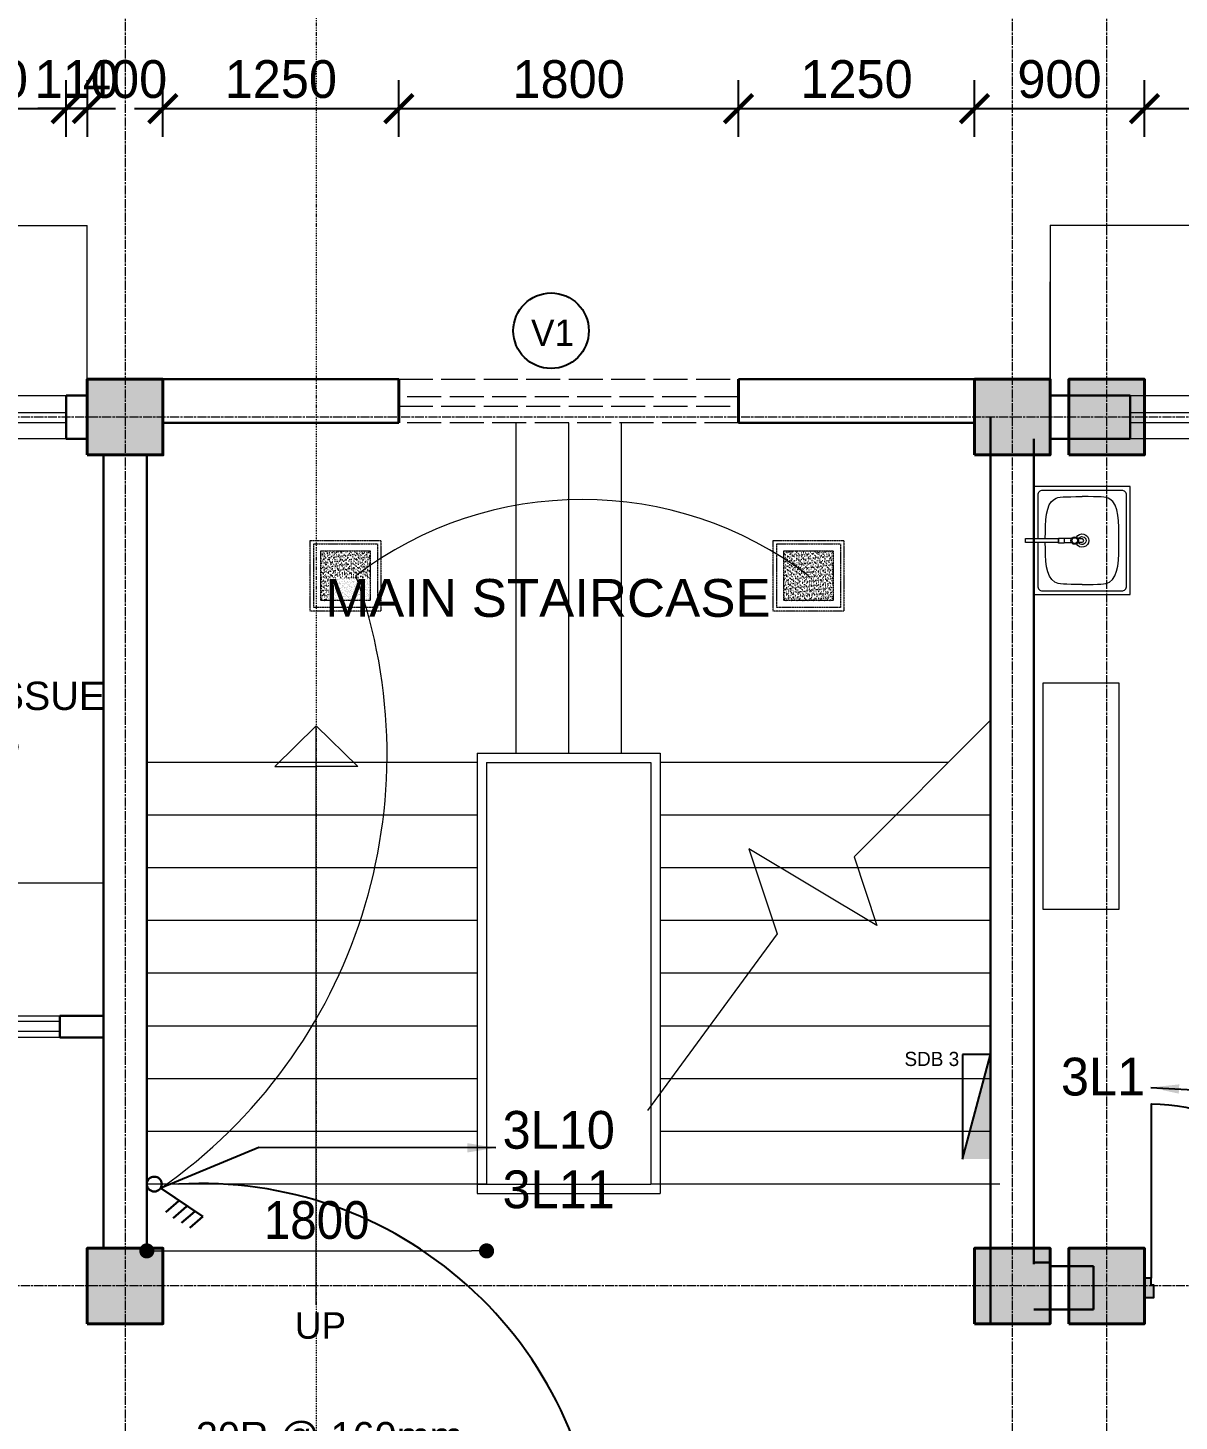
# Model space of a CAD drawing. Header units: inches. Extents: x -3071 to 2534411, y -17796 to 388172.
# Drawn here: x 1744485 to 1750585, y 363535 to 370911 of the extents above; entities that cross this region are included whole.
import ezdxf
from ezdxf.enums import TextEntityAlignment as Align

# ---------------------------------------------------------------- set-up
doc = ezdxf.new("R2010")
doc.units = ezdxf.units.IN
doc.header["$MEASUREMENT"] = 0
for name, pattern in [('ACAD_ISO08W100', [36, 24, -3, 6, -3]), ('CENTER', [2, 1.25, -0.25, 0.25, -0.25]), ('DASHDOT2', [12.7, 6.35, -3.175, 0, -3.175]), ('DASHED', [0.75, 0.5, -0.25]), ('Hidden', [15, 12, -3])]:
    doc.linetypes.add(name, pattern=pattern)
for name, color, linetype, lineweight in [('001-Archi- door window elevation', 92, 'Continuous', 25), ('001-Archi-Opening Tags', 14, 'Continuous', 25), ('002-Archi- Opening', 90, 'Continuous', 25), ('4 DB BOXES', 3, 'Continuous', 25), ('5 DB BOXES', 3, 'Continuous', 25), ('A .09 overhang', 1, 'Continuous', 9), ('A .4 col', 5, 'Continuous', 40), ('A 0.05 hatch', 252, 'Continuous', 5), ('A 0.09 Furniture', 30, 'Continuous', 5), ('A 0.13 dw', 3, 'Continuous', 13), ('A 0.13 IND DIM', 240, 'Continuous', 13), ('A 0.13 sanitary', 8, 'Continuous', 13), ('A 0.40 wall', 160, 'Continuous', 40), ('cen', 50, 'ACAD_ISO08W100', 5), ('DIM', 161, 'Continuous', 15), ('dotted line', 1, 'DASHED', 9), ('p1 walls stone outline', 4, 'Continuous', 30), ('section', 6, 'DASHDOT2', 20), ('Switches', 173, 'Continuous', 15), ('text', 7, 'Continuous', 25)]:
    doc.layers.add(name, color=color, linetype=linetype, lineweight=lineweight)
for name, color, linetype in [('1 x 4 recessed', 80, 'CENTER'), ('2 x 11 recessed', 60, 'CENTER'), ('ceilling fan', 3, 'Continuous'), ('Wires', 1, 'Continuous')]:
    doc.layers.add(name, color=color, linetype=linetype)
doc.styles.add('AERIAL', font='arial.ttf', dxfattribs={"height": 10})
doc.styles.add('Archi 100', font='GOTHIC.TTF', dxfattribs={"height": 200})
doc.styles.add('ARIAL', font='arial.ttf', dxfattribs={"width": 0.9})
doc.styles.add('CG', font='GOTHIC.TTF', dxfattribs={"height": 40})
doc.dimstyles.new('Archi 100', dxfattribs={"dimtxt": 200, "dimasz": 150, "dimexe": 150, "dimexo": 300, "dimgap": 50, "dimtad": 1, "dimdec": 0, "dimrnd": 5, "dimzin": 0, "dimdsep": 46, "dimtxsty": 'Archi 100', "dimblk": 'ARCHTICK', "dimcen": 0.09, "dimdle": 150, "dimclrd": 256, "dimclre": 256, "dimclrt": 256, "dimadec": 0, "dimazin": 0, "dimtfac": 1, "dimtdec": 0, "dimtix": 1, "dimtofl": 0, "dimtmove": 0, "dimatfit": 3, "dimfxl": 150, "dimfxlon": 1, "dimtolj": 1, "dimtzin": 0, "dimlwd": -1, "dimlwe": -1, "dimarcsym": 0})
doc.dimstyles.new('el to el 200', dxfattribs={"dimtxt": 200, "dimasz": 80, "dimexe": 150, "dimexo": 150, "dimgap": 60, "dimtad": 1, "dimdec": 1, "dimlfac": -1, "dimrnd": 1, "dimdsep": 46, "dimtxsty": 'ARIAL', "dimblk": 'DOT', "dimcen": 1, "dimdle": 25, "dimse1": 1, "dimse2": 1, "dimclrd": 256, "dimclre": 256, "dimclrt": 256, "dimadec": 0, "dimazin": 0, "dimtfac": 1, "dimtdec": 1, "dimtix": 1, "dimtmove": 1, "dimatfit": 0, "dimfxl": 400, "dimfxlon": 1, "dimlwd": 9, "dimlwe": 9, "dimarcsym": 0})

# ---------------------------------------------------------------- blocks, each defined once
blk = doc.blocks.new('VENT 1800')
at = {"layer": 'A 0.13 dw', "linetype": 'Hidden', "ltscale": 15}
for p, q in [((165850.2, 199350.7), (167650.1, 199350.7)), ((167650.1, 199257.9), (165850.2, 199257.9)), ((165850.2, 199207.9), (167650.1, 199207.9)), ((167650.1, 199120.7), (165850.2, 199120.7))]:
    blk.add_line(p, q, dxfattribs=at)
at = {"layer": 'A 0.40 wall', "ltscale": 15}
for p, q in [((165850.2, 199120.7), (165850.2, 199350.7)), ((167650.1, 199350.7), (167650.1, 199120.7)), ((165850.2, 199257.9), (165850.2, 199207.9)), ((167650.1, 199207.9), (167650.1, 199257.9))]:
    blk.add_line(p, q, dxfattribs=at)
blk = doc.blocks.new('W2')
at = {"layer": 'A 0.13 dw'}
for points in [[(143910.2, 195588.6), (143910.2, 195358.6), (142110.3, 195358.6), (142110.3, 195588.6)], [(142110.3, 195445.8), (143910.2, 195445.8), (143910.2, 195495.8), (142110.3, 195495.8)]]:
    blk.add_lwpolyline(points, close=True, dxfattribs=at)
blk = doc.blocks.new('_Dot')
at = {"color": 0, "linetype": 'ByBlock', "lineweight": -2}
blk.add_line((-0.5, 0), (-1, 0), dxfattribs=at)
at = {"color": 0, "linetype": 'ByBlock', "const_width": 0.5}
blk.add_lwpolyline([(-0.25, 0, 1), (0.25, 0, 1)], format="xyb", close=True, dxfattribs=at)
blk = doc.blocks.new('*D716')
at = {"layer": 'Defpoints', "color": 0, "ltscale": 20, "transparency": 16777216}
for p in [(1745115.5, 364789.4), (1746915.5, 364789.4), (1746915.5, 364435.9)]:
    blk.add_point(p, dxfattribs=at)
at = {"layer": 'DIM', "lineweight": 9, "ltscale": 20, "transparency": 16777216}
blk.add_line((1745195.5, 364435.9), (1746835.5, 364435.9), dxfattribs=at)
at = {"layer": 'DIM', "lineweight": 9, "ltscale": 20, "transparency": 16777216, "xscale": 80, "yscale": 80, "zscale": 80}
for p, rotation in [((1745115.5, 364435.9), 179.9999999999999), ((1746915.5, 364435.9), 359.9999999999999)]:
    blk.add_blockref('_Dot', p, dxfattribs=dict(at, rotation=rotation))
at = {"layer": 'DIM', "ltscale": 20, "transparency": 16777216, "insert": (1746015.5, 364598), "char_height": 200, "attachment_point": 5, "style": 'ARIAL'}
blk.add_mtext('1800', dxfattribs=at)
blk = doc.blocks.new('window tag')
blk.add_circle((0, 0), 200)
at = {"style": 'Archi 100', "flags": 1}
for tag, p in [('WIDTH', (15, 174.5)), ('HEIGHT', (-4.5, -348.5))]:
    blk.add_attdef(tag, p, '', height=200, dxfattribs=at)
at = {"style": 'Archi 100'}
blk.add_attdef('SYMBOL', text='', height=200, dxfattribs=at).set_placement((8, -10.5), align=Align.MIDDLE_CENTER)
blk = doc.blocks.new('BGGR')
at = {"layer": 'A 0.13 dw'}
for points in [[(1190600, 331349), (1190600, 331464), (1191799.9, 331464), (1191799.9, 331349)], [(1191799.9, 331433.7), (1190600, 331433.7), (1190600, 331383.7), (1191799.9, 331383.7)]]:
    blk.add_lwpolyline(points, close=True, dxfattribs=at)
blk = doc.blocks.new('bench 0400 x 1200 plan')
at = {"color": 0, "linetype": 'Continuous'}
blk.add_lwpolyline([(1200, 0), (0, 0), (0, 400), (1200, 400)], close=True, dxfattribs=at)
blk = doc.blocks.new('*U654')
at = {"ltscale": 100}
for points in [[(5, 50), (5, -50), (55, -50), (55, 15), (40, 15), (40, 50)], [(995, 50), (995, -50), (945, -50), (945, 15), (960, 15), (960, 50)]]:
    blk.add_hatch(color=256, dxfattribs=at).paths.add_polyline_path(points)
blk.add_lwpolyline([(43, 50), (43, 964, -0.414214), (957, 50)], format="xyb", dxfattribs=at)
for points in [[(5, 50), (5, -50), (55, -50), (55, 15), (40, 15), (40, 50)], [(995, 50), (995, -50), (945, -50), (945, 15), (960, 15), (960, 50)]]:
    blk.add_lwpolyline(points, close=True)
blk = doc.blocks.new('tap bib short neck plan')
at = {"linetype": 'Continuous'}
blk.add_lwpolyline([(38.8, 10.5), (0, 10.5), (0, -10.5), (38.8, -10.5)], dxfattribs=at)
blk.add_lwpolyline([(74, -8.5), (94.9, -8.5, 1), (94.9, 8.5), (74, 8.5)], format="xyb", dxfattribs=at)
for radius in [20, 15]:
    blk.add_circle((55.9, 0), radius, dxfattribs=at)
blk = doc.blocks.new('basin')
at = {"layer": 'A 0.13 sanitary', "extrusion": (0, 0, -1)}
blk.add_lwpolyline([(179136.1, -195358.6), (179411.6, -195358.6), (179411.6, -194848.6), (178840.1, -194848.6), (178840.1, -195358.6), (179115.1, -195358.6)], dxfattribs=at)
blk.add_lwpolyline([(179136.1, -195338.6), (179366.6, -195338.6, 0.414214), (179391.6, -195313.6), (179391.6, -194893.6, 0.414214), (179366.6, -194868.6), (178885.1, -194868.6, 0.414214), (178860.1, -194893.6), (178860.1, -195313.6, 0.414214), (178885.1, -195338.6), (179115.1, -195338.6)], format="xyb", dxfattribs=at)
at = {"layer": 'A 0.13 sanitary'}
for points in [[(-179112.1, -195198.5), (-179139.1, -195198.5), (-179139.1, -195228.5), (-179112.1, -195228.5)], [(-179115.1, -195228.5), (-179136.1, -195228.5), (-179136.1, -195403.6), (-179115.1, -195403.6)]]:
    blk.add_lwpolyline(points, close=True, dxfattribs=at)
for radius, start, end in [(35, 300.75738, 239.24262), (21, 293.87621, 246.12379)]:
    blk.add_arc((-179125.6, -195103.6), radius, start, end, dxfattribs=at)
for points, knots in [([(-179358.1, -195103.6), (-179357.8, -195011.4), (-179358.1, -194908.6), (-179125.6, -194908.6), (-178893.1, -194908.6), (-178893.1, -195008.6), (-178893.1, -195103.6)], [342.783985, 342.783985, 342.783985, 342.783985, 446.898133, 685.56797, 924.237807, 1028.351955, 1028.351955, 1028.351955, 1028.351955]), ([(-179358.1, -195103.6), (-179357.8, -195195.8), (-179358.1, -195296), (-179227.9, -195298.5), (-179136.1, -195298.6)], [342.783985, 342.783985, 342.783985, 342.783985, 446.898133, 676.81216, 676.81216, 676.81216, 676.81216]), ([(-179115.1, -195298.6), (-179023.2, -195298.5), (-178893.1, -195296), (-178893.1, -195198.6), (-178893.1, -195103.6)], [694.323773, 694.323773, 694.323773, 694.323773, 924.237807, 1028.351955, 1028.351955, 1028.351955, 1028.351955])]:
    blk.add_open_spline(points, degree=3, knots=knots, dxfattribs=at)
at = {"layer": 'A 0.13 sanitary', "extrusion": (0, 0, -1), "zscale": -1, "rotation": 89.99999999999999}
blk.add_blockref('tap bib short neck plan', (179125.6, -195198.5), dxfattribs=at)
blk = doc.blocks.new('ffwef')
at = {"layer": 'A 0.13 dw'}
for points in [[(1184595.9, 368095.5), (1184595.9, 367865.5), (1183596.1, 367865.5), (1183596.1, 368095.5)], [(1183596.1, 367952.7), (1184595.9, 367952.7), (1184595.9, 368002.7), (1183596.1, 368002.7)]]:
    blk.add_lwpolyline(points, close=True, dxfattribs=at)
blk = doc.blocks.new('_ArchTick')
at = {"color": 0, "linetype": 'ByBlock', "const_width": 0.15}
blk.add_lwpolyline([(-0.5, -0.5), (0.5, 0.5)], dxfattribs=at)
blk = doc.blocks.new('*D1106')
at = {"transparency": 16777216}
for p, q in [((1743688.3, 370333.3), (1743688.3, 370633.3)), ((1744688.1, 370333.3), (1744688.1, 370633.3)), ((1743538.3, 370483.3), (1744838.1, 370483.3))]:
    blk.add_line(p, q, dxfattribs=at)
at = {"layer": 'Defpoints', "color": 0, "transparency": 16777216}
for p in [(1744688.1, 370483.3), (1743688.3, 368965.2), (1744688.1, 368965.2)]:
    blk.add_point(p, dxfattribs=at)
at = {"transparency": 16777216, "xscale": 150, "yscale": 150, "zscale": 150, "rotation": 180}
blk.add_blockref('_ArchTick', (1743688.3, 370483.3), dxfattribs=at)
at = {"transparency": 16777216, "xscale": 150, "yscale": 150, "zscale": 150}
blk.add_blockref('_ArchTick', (1744688.1, 370483.3), dxfattribs=at)
at = {"transparency": 16777216, "insert": (1744188.2, 370638.4), "char_height": 200, "attachment_point": 5, "style": 'Archi 100'}
blk.add_mtext('\\A1;1000', dxfattribs=at)
blk = doc.blocks.new('*D1107')
at = {"transparency": 16777216}
for p, q in [((1744688.1, 370333.3), (1744688.1, 370633.3)), ((1744800.5, 370333.3), (1744800.5, 370633.3)), ((1744688.1, 370483.3), (1744538.1, 370483.3)), ((1744800.5, 370483.3), (1744950.5, 370483.3))]:
    blk.add_line(p, q, dxfattribs=at)
at = {"layer": 'Defpoints', "color": 0, "transparency": 16777216}
for p in [(1744800.5, 370483.3), (1744800.5, 369050.2), (1744688.1, 368965.2)]:
    blk.add_point(p, dxfattribs=at)
at = {"transparency": 16777216, "xscale": 150, "yscale": 150, "zscale": 150}
blk.add_blockref('_ArchTick', (1744688.1, 370483.3), dxfattribs=at)
at = {"transparency": 16777216, "xscale": 150, "yscale": 150, "zscale": 150, "rotation": 180}
blk.add_blockref('_ArchTick', (1744800.5, 370483.3), dxfattribs=at)
at = {"transparency": 16777216, "insert": (1744744.3, 370638.4), "char_height": 200, "attachment_point": 5, "style": 'Archi 100'}
blk.add_mtext('\\A1;110', dxfattribs=at)
blk = doc.blocks.new('*D1108')
at = {"transparency": 16777216}
for p, q in [((1744800.5, 370333.3), (1744800.5, 370633.3)), ((1745200.5, 370333.3), (1745200.5, 370633.3)), ((1744800.5, 370483.3), (1744650.5, 370483.3)), ((1745200.5, 370483.3), (1745350.5, 370483.3))]:
    blk.add_line(p, q, dxfattribs=at)
at = {"layer": 'Defpoints', "color": 0, "transparency": 16777216}
for p in [(1745200.5, 370483.3), (1744800.5, 369050.2), (1745200.5, 369050.2)]:
    blk.add_point(p, dxfattribs=at)
at = {"transparency": 16777216, "xscale": 150, "yscale": 150, "zscale": 150}
blk.add_blockref('_ArchTick', (1744800.5, 370483.3), dxfattribs=at)
at = {"transparency": 16777216, "xscale": 150, "yscale": 150, "zscale": 150, "rotation": 180}
blk.add_blockref('_ArchTick', (1745200.5, 370483.3), dxfattribs=at)
at = {"transparency": 16777216, "insert": (1745000.5, 370638.4), "char_height": 200, "attachment_point": 5, "style": 'Archi 100'}
blk.add_mtext('\\A1;400', dxfattribs=at)
blk = doc.blocks.new('*D1109')
at = {"transparency": 16777216}
for p, q in [((1745200.5, 370333.3), (1745200.5, 370633.3)), ((1746450.6, 370333.3), (1746450.6, 370633.3)), ((1745050.5, 370483.3), (1746600.6, 370483.3))]:
    blk.add_line(p, q, dxfattribs=at)
at = {"layer": 'Defpoints', "color": 0, "transparency": 16777216}
for p in [(1746450.6, 370483.3), (1745200.5, 369050.2), (1746450.6, 369050.2)]:
    blk.add_point(p, dxfattribs=at)
at = {"transparency": 16777216, "xscale": 150, "yscale": 150, "zscale": 150, "rotation": 180}
blk.add_blockref('_ArchTick', (1745200.5, 370483.3), dxfattribs=at)
at = {"transparency": 16777216, "xscale": 150, "yscale": 150, "zscale": 150}
blk.add_blockref('_ArchTick', (1746450.6, 370483.3), dxfattribs=at)
at = {"transparency": 16777216, "insert": (1745825.5, 370638.4), "char_height": 200, "attachment_point": 5, "style": 'Archi 100'}
blk.add_mtext('\\A1;1250', dxfattribs=at)
blk = doc.blocks.new('*D1110')
at = {"transparency": 16777216}
for p, q in [((1746450.6, 370333.3), (1746450.6, 370633.3)), ((1748250.5, 370333.3), (1748250.5, 370633.3)), ((1746300.6, 370483.3), (1748400.5, 370483.3))]:
    blk.add_line(p, q, dxfattribs=at)
at = {"layer": 'Defpoints', "color": 0, "transparency": 16777216}
for p in [(1748250.5, 370483.3), (1746450.6, 369050.2), (1748250.5, 369050.2)]:
    blk.add_point(p, dxfattribs=at)
at = {"transparency": 16777216, "xscale": 150, "yscale": 150, "zscale": 150, "rotation": 180}
blk.add_blockref('_ArchTick', (1746450.6, 370483.3), dxfattribs=at)
at = {"transparency": 16777216, "xscale": 150, "yscale": 150, "zscale": 150}
blk.add_blockref('_ArchTick', (1748250.5, 370483.3), dxfattribs=at)
at = {"transparency": 16777216, "insert": (1747350.5, 370638.4), "char_height": 200, "attachment_point": 5, "style": 'Archi 100'}
blk.add_mtext('\\A1;1800', dxfattribs=at)
blk = doc.blocks.new('*D1111')
at = {"transparency": 16777216}
for p, q in [((1748250.5, 370333.3), (1748250.5, 370633.3)), ((1749500.5, 370333.3), (1749500.5, 370633.3)), ((1748100.5, 370483.3), (1749650.5, 370483.3))]:
    blk.add_line(p, q, dxfattribs=at)
at = {"layer": 'Defpoints', "color": 0, "transparency": 16777216}
for p in [(1749500.5, 370483.3), (1748250.5, 369050.2), (1749500.5, 369050.2)]:
    blk.add_point(p, dxfattribs=at)
at = {"transparency": 16777216, "xscale": 150, "yscale": 150, "zscale": 150, "rotation": 180}
blk.add_blockref('_ArchTick', (1748250.5, 370483.3), dxfattribs=at)
at = {"transparency": 16777216, "xscale": 150, "yscale": 150, "zscale": 150}
blk.add_blockref('_ArchTick', (1749500.5, 370483.3), dxfattribs=at)
at = {"transparency": 16777216, "insert": (1748875.5, 370638.4), "char_height": 200, "attachment_point": 5, "style": 'Archi 100'}
blk.add_mtext('\\A1;1250', dxfattribs=at)
blk = doc.blocks.new('*D1112')
at = {"transparency": 16777216}
for p, q in [((1749500.5, 370333.3), (1749500.5, 370633.3)), ((1750400.5, 370333.3), (1750400.5, 370633.3)), ((1749350.5, 370483.3), (1750550.5, 370483.3))]:
    blk.add_line(p, q, dxfattribs=at)
at = {"layer": 'Defpoints', "color": 0, "transparency": 16777216}
for p in [(1750400.5, 370483.3), (1749500.5, 369050.2), (1750400.5, 369050.2)]:
    blk.add_point(p, dxfattribs=at)
at = {"transparency": 16777216, "xscale": 150, "yscale": 150, "zscale": 150, "rotation": 180}
blk.add_blockref('_ArchTick', (1749500.5, 370483.3), dxfattribs=at)
at = {"transparency": 16777216, "xscale": 150, "yscale": 150, "zscale": 150}
blk.add_blockref('_ArchTick', (1750400.5, 370483.3), dxfattribs=at)
at = {"transparency": 16777216, "insert": (1749950.5, 370638.4), "char_height": 200, "attachment_point": 5, "style": 'Archi 100'}
blk.add_mtext('\\A1;900', dxfattribs=at)
blk = doc.blocks.new('*D1113')
at = {"transparency": 16777216}
for p, q in [((1750400.5, 370333.3), (1750400.5, 370633.3)), ((1752125.3, 370333.3), (1752125.3, 370633.3)), ((1750250.5, 370483.3), (1752275.3, 370483.3))]:
    blk.add_line(p, q, dxfattribs=at)
at = {"layer": 'Defpoints', "color": 0, "transparency": 16777216}
for p in [(1752125.3, 370483.3), (1750400.5, 369050.2), (1752125.3, 368965.2)]:
    blk.add_point(p, dxfattribs=at)
at = {"transparency": 16777216, "xscale": 150, "yscale": 150, "zscale": 150, "rotation": 180}
blk.add_blockref('_ArchTick', (1750400.5, 370483.3), dxfattribs=at)
at = {"transparency": 16777216, "xscale": 150, "yscale": 150, "zscale": 150}
blk.add_blockref('_ArchTick', (1752125.3, 370483.3), dxfattribs=at)
at = {"transparency": 16777216, "insert": (1751262.9, 370638.4), "char_height": 200, "attachment_point": 5, "style": 'Archi 100'}
blk.add_mtext('\\A1;1725', dxfattribs=at)
blk = doc.blocks.new('*D1130')
at = {"transparency": 16777216}
for p, q in [((1739850.5, 370986.8), (1739850.5, 371286.8)), ((1745000.5, 370986.8), (1745000.5, 371286.8)), ((1739700.5, 371136.8), (1745150.5, 371136.8))]:
    blk.add_line(p, q, dxfattribs=at)
at = {"layer": 'Defpoints', "color": 0, "transparency": 16777216}
for p in [(1745000.5, 371136.8), (1739850.5, 368850.2), (1745000.5, 368850.2)]:
    blk.add_point(p, dxfattribs=at)
at = {"transparency": 16777216, "xscale": 150, "yscale": 150, "zscale": 150, "rotation": 180}
blk.add_blockref('_ArchTick', (1739850.5, 371136.8), dxfattribs=at)
at = {"transparency": 16777216, "xscale": 150, "yscale": 150, "zscale": 150}
blk.add_blockref('_ArchTick', (1745000.5, 371136.8), dxfattribs=at)
at = {"transparency": 16777216, "insert": (1742425.5, 371291.8), "char_height": 200, "attachment_point": 5, "style": 'Archi 100'}
blk.add_mtext('\\A1;5150', dxfattribs=at)
blk = doc.blocks.new('*D1131')
at = {"transparency": 16777216}
for p, q in [((1745000.5, 370986.8), (1745000.5, 371286.8)), ((1749700.5, 370986.8), (1749700.5, 371286.8)), ((1744850.5, 371136.8), (1749850.5, 371136.8))]:
    blk.add_line(p, q, dxfattribs=at)
at = {"layer": 'Defpoints', "color": 0, "transparency": 16777216}
for p in [(1749700.5, 371136.8), (1745000.5, 368850.2), (1749700.5, 368850.2)]:
    blk.add_point(p, dxfattribs=at)
at = {"transparency": 16777216, "xscale": 150, "yscale": 150, "zscale": 150, "rotation": 180}
blk.add_blockref('_ArchTick', (1745000.5, 371136.8), dxfattribs=at)
at = {"transparency": 16777216, "xscale": 150, "yscale": 150, "zscale": 150}
blk.add_blockref('_ArchTick', (1749700.5, 371136.8), dxfattribs=at)
at = {"transparency": 16777216, "insert": (1747350.5, 371291.8), "char_height": 200, "attachment_point": 5, "style": 'Archi 100'}
blk.add_mtext('\\A1;4700', dxfattribs=at)
blk = doc.blocks.new('*D1132')
at = {"transparency": 16777216}
for p, q in [((1749700.5, 370986.8), (1749700.5, 371286.8)), ((1750200.5, 370986.8), (1750200.5, 371286.8)), ((1749700.5, 371136.8), (1749550.5, 371136.8)), ((1750200.5, 371136.8), (1750350.5, 371136.8))]:
    blk.add_line(p, q, dxfattribs=at)
at = {"layer": 'Defpoints', "color": 0, "transparency": 16777216}
for p in [(1750200.5, 371136.8), (1749700.5, 368850.2), (1750200.5, 368850.2)]:
    blk.add_point(p, dxfattribs=at)
at = {"transparency": 16777216, "xscale": 150, "yscale": 150, "zscale": 150}
blk.add_blockref('_ArchTick', (1749700.5, 371136.8), dxfattribs=at)
at = {"transparency": 16777216, "xscale": 150, "yscale": 150, "zscale": 150, "rotation": 180}
blk.add_blockref('_ArchTick', (1750200.5, 371136.8), dxfattribs=at)
at = {"transparency": 16777216, "insert": (1749950.5, 371291.8), "char_height": 200, "attachment_point": 5, "style": 'Archi 100'}
blk.add_mtext('\\A1;500', dxfattribs=at)
blk = doc.blocks.new('*D1133')
at = {"transparency": 16777216}
for p, q in [((1750200.5, 370986.8), (1750200.5, 371286.8)), ((1753300.5, 370986.8), (1753300.5, 371286.8)), ((1750050.5, 371136.8), (1753450.5, 371136.8))]:
    blk.add_line(p, q, dxfattribs=at)
at = {"layer": 'Defpoints', "color": 0, "transparency": 16777216}
for p in [(1753300.5, 371136.8), (1750200.5, 368850.2), (1753300.5, 368850.2)]:
    blk.add_point(p, dxfattribs=at)
at = {"transparency": 16777216, "xscale": 150, "yscale": 150, "zscale": 150, "rotation": 180}
blk.add_blockref('_ArchTick', (1750200.5, 371136.8), dxfattribs=at)
at = {"transparency": 16777216, "xscale": 150, "yscale": 150, "zscale": 150}
blk.add_blockref('_ArchTick', (1753300.5, 371136.8), dxfattribs=at)
at = {"transparency": 16777216, "insert": (1751750.5, 371291.8), "char_height": 200, "attachment_point": 5, "style": 'Archi 100'}
blk.add_mtext('\\A1;3100', dxfattribs=at)
blk = doc.blocks.new('*D1137')
at = {"transparency": 16777216}
for p, q in [((1725250.5, 371649.3), (1725250.5, 371949.3)), ((1764300.5, 371649.3), (1764300.5, 371949.3)), ((1725100.5, 371799.3), (1764450.5, 371799.3))]:
    blk.add_line(p, q, dxfattribs=at)
at = {"layer": 'Defpoints', "color": 0, "transparency": 16777216}
for p in [(1764300.5, 371799.3), (1725250.5, 369050.2), (1764300.5, 369050.2)]:
    blk.add_point(p, dxfattribs=at)
at = {"transparency": 16777216, "xscale": 150, "yscale": 150, "zscale": 150, "rotation": 180}
blk.add_blockref('_ArchTick', (1725250.5, 371799.3), dxfattribs=at)
at = {"transparency": 16777216, "xscale": 150, "yscale": 150, "zscale": 150}
blk.add_blockref('_ArchTick', (1764300.5, 371799.3), dxfattribs=at)
at = {"transparency": 16777216, "insert": (1744775.5, 371954.3), "char_height": 200, "attachment_point": 5, "style": 'Archi 100'}
blk.add_mtext('\\A1;39050', dxfattribs=at)
blk = doc.blocks.new('*D1158')
at = {"transparency": 16777216}
for p, q in [((1765923.7, 369050.2), (1765923.7, 369200.2)), ((1765773.7, 369050.2), (1766073.7, 369050.2)), ((1765773.7, 368669.3), (1766073.7, 368669.3)), ((1765923.7, 368669.3), (1765923.7, 368519.3))]:
    blk.add_line(p, q, dxfattribs=at)
at = {"layer": 'Defpoints', "color": 0, "transparency": 16777216}
for p in [(1764300.5, 369050.2), (0, 368669.3), (1765923.7, 368669.3)]:
    blk.add_point(p, dxfattribs=at)
at = {"transparency": 16777216, "xscale": 150, "yscale": 150, "zscale": 150}
for p, rotation in [((1765923.7, 369050.2), 270), ((1765923.7, 368669.3), 90)]:
    blk.add_blockref('_ArchTick', p, dxfattribs=dict(at, rotation=rotation))
at = {"transparency": 16777216, "insert": (1765768.6, 368859.8), "char_height": 200, "attachment_point": 5, "rotation": 90, "style": 'Archi 100'}
blk.add_mtext('\\A1;380', dxfattribs=at)
blk = doc.blocks.new('*D1159')
at = {"transparency": 16777216}
for p, q in [((1623.2, 368819.3), (1623.2, 364300.2)), ((1473.2, 368669.3), (1773.2, 368669.3)), ((1773.2, 364450.2), (1473.2, 364450.2))]:
    blk.add_line(p, q, dxfattribs=at)
at = {"layer": 'Defpoints', "color": 0, "transparency": 16777216}
for p in [(0, 368669.3), (1623.2, 364450.2), (1764300.5, 364450.2)]:
    blk.add_point(p, dxfattribs=at)
at = {"transparency": 16777216, "xscale": 150, "yscale": 150, "zscale": 150}
for p, rotation in [((1623.2, 368669.3), 90), ((1623.2, 364450.2), 270)]:
    blk.add_blockref('_ArchTick', p, dxfattribs=dict(at, rotation=rotation))
at = {"transparency": 16777216, "insert": (1468.2, 366559.8), "char_height": 200, "attachment_point": 5, "rotation": 90, "style": 'Archi 100'}
blk.add_mtext('\\A1;4220', dxfattribs=at)
blk = doc.blocks.new('1by1 6w')
at = {"layer": '2 x 11 recessed', "lineweight": 0}
h = blk.add_hatch(dxfattribs=at)
h.set_pattern_fill('AR-SAND', color=256, scale=7.6)
h.set_pattern_definition([(37.5, (-507751.777, 116886.896), (-0.47874952, 14.64386064), [0, -11.552, 0, -12.92, 0, -12.35]), (7.5, (-507751.777, 116886.896), (13.45030296, 21.4483101), [0, -6.232, 0, -10.412, 0, -3.99]), (327.5, (-507761.125, 116886.896), (23.66747815, 0.0430088), [0, -3.8, 0, -13.68, 0, -17.86]), (317.5, (-507761.125, 116886.896), (22.8465622, 6.6703343), [0, -1.9, 0, -8.968, 0, -10.26])])
h.paths.add_polyline_path([(-106.4, 106.4), (106.4, 106.4), (106.4, -106.4), (-106.4, -106.4)])
for points in [[(-152, 152), (152, 152), (152, -152), (-152, -152)], [(-136.8, 136.8), (136.8, 136.8), (136.8, -136.8), (-136.8, -136.8)], [(-106.4, 106.4), (106.4, 106.4), (106.4, -106.4), (-106.4, -106.4)]]:
    blk.add_lwpolyline(points, close=True, dxfattribs=at)
blk = doc.blocks.new('FDB')
at = {"layer": '4 DB BOXES'}
blk.add_hatch(color=256, dxfattribs=at).paths.add_polyline_path([(-65075.48, -197982.42), (-65075.48, -197977), (-65095.76, -197982.42)])
for p, q in [((-65095.76, -197982.42), (-65095.76, -197977)), ((-65095.76, -197977), (-65075.48, -197977)), ((-65075.48, -197977), (-65095.76, -197982.42)), ((-65075.48, -197982.42), (-65095.76, -197982.42))]:
    blk.add_line(p, q, dxfattribs=at)
blk = doc.blocks.new('4 WAY')
at = {"layer": 'Switches', "lineweight": 30}
for p, q in [((1.76, 2.13), (6.02, 8.52)), ((6.02, 8.52), (7.78, 6.51)), ((5.27, 7.27), (7.02, 5.26)), ((3.64, 4.89), (5.39, 2.88)), ((4.51, 6.01), (6.27, 4.01))]:
    blk.add_line(p, q, dxfattribs=at)
blk.add_circle((1.13, 1.13), 1.13, dxfattribs=at)

msp = doc.modelspace()

# ---------------------------------------------------------------- hatches: boundary and pattern name
at = {"layer": 'A .4 col', "linetype": 'Continuous'}
h = msp.add_hatch(color=256, dxfattribs=at)
h.dxf.hatch_style = 1
h.paths.add_polyline_path([(1744800.46, 368650.17), (1745200.46, 368650.17), (1745200.46, 369050.17), (1744800.46, 369050.17)])
h = msp.add_hatch(color=256, dxfattribs=at)
h.dxf.hatch_style = 1
h.paths.add_polyline_path([(1749500.46, 368650.17), (1749900.46, 368650.17), (1749900.46, 369050.17), (1749500.46, 369050.17)])
h = msp.add_hatch(color=256, dxfattribs=at)
h.dxf.hatch_style = 1
h.paths.add_polyline_path([(1750000.46, 368650.17), (1750400.46, 368650.17), (1750400.46, 369050.17), (1750000.46, 369050.17)])
h = msp.add_hatch(color=256, dxfattribs=at)
h.dxf.hatch_style = 1
h.paths.add_polyline_path([(1744800.46, 364050.17), (1745200.46, 364050.17), (1745200.46, 364450.17), (1744800.46, 364450.17)])
h = msp.add_hatch(color=256, dxfattribs=at)
h.dxf.hatch_style = 1
h.paths.add_polyline_path([(1749500.46, 364050.17), (1749900.46, 364050.17), (1749900.46, 364450.17), (1749500.46, 364450.17)])
h = msp.add_hatch(color=256, dxfattribs=at)
h.dxf.hatch_style = 1
h.paths.add_polyline_path([(1750000.46, 364050.17), (1750400.46, 364050.17), (1750400.46, 364450.17), (1750000.46, 364450.17)])

# ---------------------------------------------------------------- linework, layer by layer
at = {"layer": 'A .09 overhang', "ltscale": 20}
msp.add_lwpolyline([(1749900.46, 369865.94), (1749900.46, 369050.94), (1749900.46, 369565.94)], dxfattribs=at)
at = {"layer": 'A .4 col', "linetype": 'Continuous'}
for points in [[(1744800.46, 368650.17), (1745200.46, 368650.17), (1745200.46, 369050.17), (1744800.46, 369050.17)], [(1749500.46, 368650.17), (1749900.46, 368650.17), (1749900.46, 369050.17), (1749500.46, 369050.17)], [(1750000.46, 368650.17), (1750400.46, 368650.17), (1750400.46, 369050.17), (1750000.46, 369050.17)], [(1744800.46, 364050.17), (1745200.46, 364050.17), (1745200.46, 364450.17), (1744800.46, 364450.17)], [(1749500.46, 364050.17), (1749900.46, 364050.17), (1749900.46, 364450.17), (1749500.46, 364450.17)], [(1750000.46, 364050.17), (1750400.46, 364050.17), (1750400.46, 364450.17), (1750000.46, 364450.17)]]:
    msp.add_lwpolyline(points, close=True, dxfattribs=at)
at = {"layer": 'A 0.05 hatch', "linetype": 'Continuous'}
for p, q in [((1746012.87, 367215.3), (1745793.01, 367000.52)), ((1746012.87, 364151.1), (1746012.87, 367215.3)), ((1746012.87, 367215.3), (1746232.72, 367000.52)), ((1745793.01, 367000.52), (1746012.87, 367000.52)), ((1746232.72, 367000.52), (1746012.87, 367000.52))]:
    msp.add_line(p, q, dxfattribs=at)
at = {"layer": 'A 0.09 Furniture', "linetype": 'Continuous'}
msp.add_line((1743285.92, 366385.18), (1744885.46, 366385.18), dxfattribs=at)
at = {"layer": 'cen', "ltscale": 2}
for p, q in [((1745000.46, 373172.74), (1745000.46, 347495.53)), ((1749700.46, 373172.74), (1749700.46, 347495.53)), ((1750200.46, 373172.74), (1750200.46, 347495.53)), ((1768615.46, 368850.17), (1720935.46, 368850.17)), ((1768615.46, 364250.17), (1720935.46, 364250.17))]:
    msp.add_line(p, q, dxfattribs=at)
at = {"layer": 'Defpoints'}
msp.add_arc((1745403.83, 362679.51), 2113.19, 3.115474, 93.197566, dxfattribs=at)
at = {"layer": 'DIM', "ltscale": 20}
for p, q in [((1747071.46, 367071.42), (1747071.46, 368820.17)), ((1747350.46, 367071.42), (1747350.46, 368820.17)), ((1747629.46, 367071.42), (1747629.46, 368820.17)), ((1746865.46, 367021.42), (1745115.46, 367021.42)), ((1749361.71, 367021.42), (1747835.46, 367021.42)), ((1746865.46, 366742.42), (1745115.46, 366742.42)), ((1749585.46, 366742.42), (1747835.46, 366742.42)), ((1746865.46, 366463.42), (1745115.46, 366463.42)), ((1749585.46, 366463.42), (1747835.46, 366463.42)), ((1746865.46, 366184.42), (1745115.46, 366184.42)), ((1749585.46, 366184.42), (1747835.46, 366184.42)), ((1746865.46, 365905.42), (1745115.46, 365905.42)), ((1749585.46, 365905.42), (1747835.46, 365905.42)), ((1746865.46, 365626.42), (1745115.46, 365626.42)), ((1749585.46, 365626.42), (1747835.46, 365626.42)), ((1746865.46, 365347.42), (1745115.46, 365347.42)), ((1749585.46, 365347.42), (1747835.46, 365347.42)), ((1746865.46, 365068.42), (1745115.46, 365068.42)), ((1749585.46, 365068.42), (1747835.46, 365068.42)), ((1746915.46, 364789.42), (1745115.46, 364789.42)), ((1746915.46, 364789.42), (1747785.46, 364789.42)), ((1749635.46, 364789.42), (1747785.46, 364789.42)), ((1746865.46, 364739.42), (1747835.46, 364739.42))]:
    msp.add_line(p, q, dxfattribs=at)
at = {"layer": 'DIM'}
for p, q in [((1746865.46, 367071.42), (1747835.46, 367071.42)), ((1746865.46, 367071.42), (1746865.46, 364739.42)), ((1747835.46, 367071.42), (1747835.46, 364739.42)), ((1746915.46, 367021.42), (1747785.46, 367021.42)), ((1746915.46, 367021.42), (1746915.46, 364789.42)), ((1747785.46, 367021.42), (1747785.46, 364789.42)), ((1746865.46, 364789.42), (1746915.46, 364789.42))]:
    msp.add_line(p, q, dxfattribs=at)
at = {"layer": 'DIM', "ltscale": 20}
msp.add_lwpolyline([(1749585.46, 367245.17), (1748862.95, 366522.65), (1748982.47, 366159.35), (1748305.61, 366564.38), (1748455.37, 366115.08), (1747768.57, 365178.83)], dxfattribs=at)
at = {"layer": 'dotted line', "linetype": 'Continuous', "ltscale": 1000}
msp.add_line((1744800.46, 369050.17), (1744800.46, 369865.17), dxfattribs=at)
msp.add_lwpolyline([(1749900.46, 369865.94), (1765115.46, 369865.94), (1765115.46, 350420.13), (1743325.46, 350420.13), (1743325.46, 353795.18), (1724123.66, 353795.18), (1724123.66, 369865.17), (1744800.46, 369865.17)], dxfattribs=at)
at = {"layer": 'p1 walls stone outline'}
for p, q in [((1746450.6, 369050.17), (1745000.46, 369050.17)), ((1749700.46, 369050.17), (1748250.48, 369050.17)), ((1744800.46, 368735.17), (1744800.46, 368965.17)), ((1744800.46, 368735.17), (1744800.46, 368965.17)), ((1744800.46, 368965.17), (1744800.46, 368965.17)), ((1750325.44, 368965.17), (1749900.46, 368965.17)), ((1750325.44, 368965.17), (1750325.44, 368735.17)), ((1746450.6, 368820.17), (1745200.46, 368820.17)), ((1749500.46, 368820.17), (1748250.48, 368820.17)), ((1749585.46, 368850.17), (1749585.46, 364050.17)), ((1744800.46, 368735.17), (1744800.46, 368735.17)), ((1749815.46, 368735.17), (1749815.06, 364365.17)), ((1750325.44, 368735.17), (1749900.46, 368735.17)), ((1744885.46, 368650.17), (1744885.46, 364450.17)), ((1745115.46, 368650.17), (1745115.46, 364450.17)), ((1744654.94, 365680.17), (1744885.46, 365680.17)), ((1744654.94, 365565.17), (1744654.94, 365680.17)), ((1744654.94, 365565.17), (1744885.46, 365565.17)), ((1744885.46, 365475.17), (1744885.46, 364450.17)), ((1749900.46, 364375.17), (1749815.46, 364375.17)), ((1749900.46, 364355.17), (1750130.46, 364355.17)), ((1750130.46, 364355.17), (1750130.46, 364125.17)), ((1749900.46, 364125.17), (1749815.46, 364125.17)), ((1749900.46, 364125.17), (1750130.46, 364125.17))]:
    msp.add_line(p, q, dxfattribs=at)
msp.add_lwpolyline([(1744688.14, 368965.17), (1744800.46, 368965.17), (1744800.46, 368735.17), (1744688.14, 368735.17)], close=True, dxfattribs=at)
at = {"layer": 'section'}
msp.add_line((1746012.87, 372948.64), (1746012.87, 347034.23), dxfattribs=at)
at = {"layer": 'Wires', "lineweight": 9}
for centre, radius, start, end in [((1747422.17, 366430.9), 1983, 52.792693, 127.207307), ((1743590.21, 367063.2), 2797.99, 304.867629, 19.784578)]:
    msp.add_arc(centre, radius, start, end, dxfattribs=at)

# ---------------------------------------------------------------- block references
at = {"layer": '001-Archi- door window elevation', "color": 2}
for name, p in [('ffwef', (560092.2, 869.67)), ('BGGR', (552854.4, 34216.18))]:
    msp.add_blockref(name, p, dxfattribs=at)
at = {"layer": '001-Archi-Opening Tags'}
ref = msp.add_blockref('window tag', (1747257.25, 369307.25), dxfattribs=at)
ref.add_attrib('SYMBOL', 'V1', dxfattribs={"layer": '0', "height": 140, "style": 'CG'}).set_placement((1747265.25, 369296.75), align=Align.MIDDLE_CENTER)
at = {"layer": '002-Archi- Opening', "xscale": 1.010101010106155, "yscale": 1.010101010106155, "zscale": 1.010101010106155}
msp.add_blockref('*U654', (1750395.41, 364240.17), dxfattribs=at)
at = {"layer": '1 x 4 recessed', "xscale": 1.232584708463633, "yscale": 1.232584708463633, "zscale": 1.232584708463633}
for p in [(1746168.36, 368010.27), (1748621.29, 368010.27)]:
    msp.add_blockref('1by1 6w', p, dxfattribs=at)
at = {"layer": '5 DB BOXES', "xscale": -27.26879209834785, "yscale": 27.26879211394649, "zscale": 27.26879210264321, "rotation": 90}
msp.add_blockref('FDB', (-3649155.99, -1409607.82), dxfattribs=at)
at = {"layer": 'A 0.09 Furniture', "linetype": 'Continuous', "rotation": 270}
msp.add_blockref('bench 0400 x 1200 plan', (1749864.9, 367443.54), dxfattribs=at)
at = {"layer": 'A 0.13 IND DIM'}
msp.add_blockref('W2', (1608215.17, 173376.57), dxfattribs=at)
at = {"layer": 'A 0.40 wall', "xscale": -1, "rotation": 270}
msp.add_blockref('basin', (1945174.06, 547322.14), dxfattribs=at)
at = {"layer": 'ceilling fan', "lineweight": -3, "xscale": 34.89373264493602, "yscale": 34.89373264493602, "zscale": 34.89373264493602, "rotation": 270.0000000001338}
msp.add_blockref('4 WAY', (1745115.46, 364828.76), dxfattribs=at)
at = {"layer": 'p1 walls stone outline'}
msp.add_blockref('VENT 1800', (1580600.39, 169699.46), dxfattribs=at)

# ---------------------------------------------------------------- texts
at = {"layer": 'text', "attachment_point": 1, "style": 'AERIAL'}
for s, insert, char_height, width in [('MAIN STAIRCASE', (1746060.94, 367992.78), 200, 14192.8258), ('REPORT ISSUE\\P{\\H0.9333x;  1600X3055}', (1743335.42, 367449.51), 150, 14192.8258), ('UP', (1745899.69, 364110.88), 140, 1897.5412), ('20R @ 160mm', (1745375.64, 363530.02), 150, 14192.8258)]:
    msp.add_mtext(s, dxfattribs=dict(at, insert=insert, char_height=char_height, width=width))
at = {"layer": 'Wires', "lineweight": 9, "attachment_point": 1, "style": 'CG'}
for s, width, gutter_width, insert, char_height in [('SDB 3', 404.0556, 200, (1749129.4, 365489.64), 75), ('3L1', 291.9664, 300, (1749958.18, 365458.72), 200), ('3L10', 291.9664, 300, (1747000.27, 365176.7), 200), ('3L11', 291.9664, 300, (1747000.27, 364861.88), 200)]:
    msp.add_mtext_dynamic_manual_height_columns(s, width=width, gutter_width=gutter_width, heights=[0], dxfattribs=dict(at, insert=insert, char_height=char_height))

# ---------------------------------------------------------------- dimensions: what is measured, and where the dimension line sits
dim = msp.add_linear_dim(base=(1764300.46, 371799.27), p1=(1725250.46, 369050.17), p2=(1764300.46, 369050.17), dimstyle='Archi 100')
dim.commit()
dim.dimension.update_dxf_attribs({"geometry": '*D1137', "text_midpoint": (1744775.46, 371954.3)})
for base, p1, p2, picture, middle in [((1745000.46, 371136.78), (1739850.46, 368850.17), (1745000.46, 368850.17), '*D1130', (1742425.46, 371291.81)), ((1749700.46, 371136.78), (1745000.46, 368850.17), (1749700.46, 368850.17), '*D1131', (1747350.46, 371291.81)), ((1750200.46, 371136.78), (1749700.46, 368850.17), (1750200.46, 368850.17), '*D1132', (1749950.46, 371291.81)), ((1753300.46, 371136.78), (1750200.46, 368850.17), (1753300.46, 368850.17), '*D1133', (1751750.46, 371291.81)), ((1744688.14, 370483.34), (1743688.26, 368965.17), (1744688.14, 368965.17), '*D1106', (1744188.2, 370638.37)), ((1744800.46, 370483.34), (1744688.14, 368965.17), (1744800.46, 369050.17), '*D1107', (1744744.3, 370638.37)), ((1745200.46, 370483.34), (1744800.46, 369050.17), (1745200.46, 369050.17), '*D1108', (1745000.46, 370638.37)), ((1746450.6, 370483.34), (1745200.46, 369050.17), (1746450.6, 369050.17), '*D1109', (1745825.53, 370638.37)), ((1748250.48, 370483.34), (1746450.6, 369050.17), (1748250.48, 369050.17), '*D1110', (1747350.54, 370638.37)), ((1749500.46, 370483.34), (1748250.48, 369050.17), (1749500.46, 369050.17), '*D1111', (1748875.47, 370638.37)), ((1750400.46, 370483.34), (1749500.46, 369050.17), (1750400.46, 369050.17), '*D1112', (1749950.46, 370638.37)), ((1752125.33, 370483.34), (1750400.46, 369050.17), (1752125.33, 368965.17), '*D1113', (1751262.89, 370638.37))]:
    dim = msp.add_linear_dim(base=base, p1=p1, p2=p2, dimstyle='Archi 100', override={"dimtmove": 1})
    dim.commit()
    dim.dimension.update_dxf_attribs({"geometry": picture, "text_midpoint": middle})
dim = msp.add_linear_dim(base=(1765923.68, 368669.34), p1=(1764300.46, 369050.17), p2=(0, 368669.34), angle=90, dimstyle='Archi 100')
dim.commit()
dim.dimension.update_dxf_attribs({"geometry": '*D1158', "text_midpoint": (1765768.65, 368859.76)})
dim = msp.add_linear_dim(base=(1623.21, 364450.17), p1=(0, 368669.34), p2=(1764300.46, 364450.17), angle=90, dimstyle='Archi 100', override={"dimtmove": 1})
dim.commit()
dim.dimension.update_dxf_attribs({"geometry": '*D1159', "text_midpoint": (1468.18, 366559.76)})
at = {"layer": 'DIM', "ltscale": 20}
dim = msp.add_aligned_dim(p1=(1745115.46, 364789.42), p2=(1746915.46, 364789.42), distance=-353.49, dimstyle='el to el 200', dxfattribs=at)
dim.commit()
dim.dimension.update_dxf_attribs({"geometry": '*D716', "text_midpoint": (1746015.46, 364598.04)})

# ---------------------------------------------------------------- leaders
at = {"layer": 'Defpoints'}
for points in [[(1750434.03, 365301.1), (1751220.8, 365258.23), (1751528.13, 365161.58)], [(1746963.99, 364981.4), (1745708.55, 364983.24), (1745189.77, 364767.52)]]:
    msp.add_leader(points, dimstyle='Archi 100', override={"dimgap": 50, "dimtad": 0}, dxfattribs=at)

doc.saveas('drawing.dxf')
